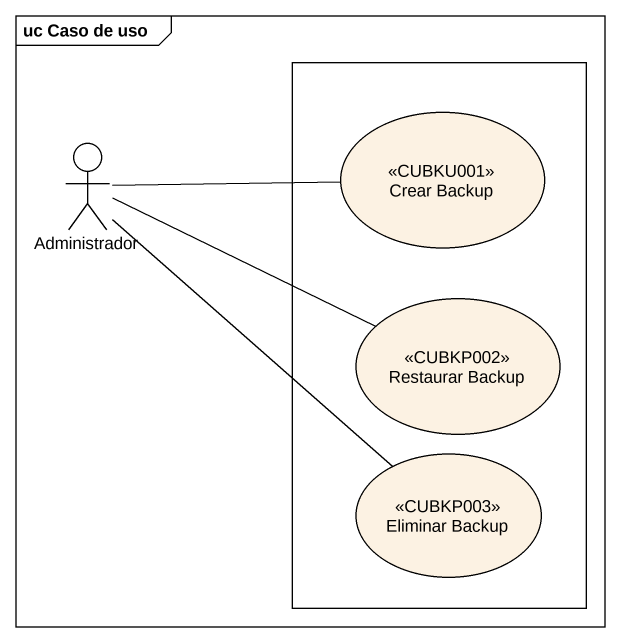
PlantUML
@startuml
mainframe uc Caso de uso
rectangle " " as rectangle1 {
  usecase "Crear Backup" as Crear_Backup <<CUBKU001>>
  usecase "Restaurar Backup" as Restaurar_Backup <<CUBKP002>>
  usecase "Eliminar Backup" as Eliminar_Backup <<CUBKP003>>
}
actor Administrador
Administrador -right- Crear_Backup
Administrador -right- Restaurar_Backup
Administrador -- Eliminar_Backup
@enduml
